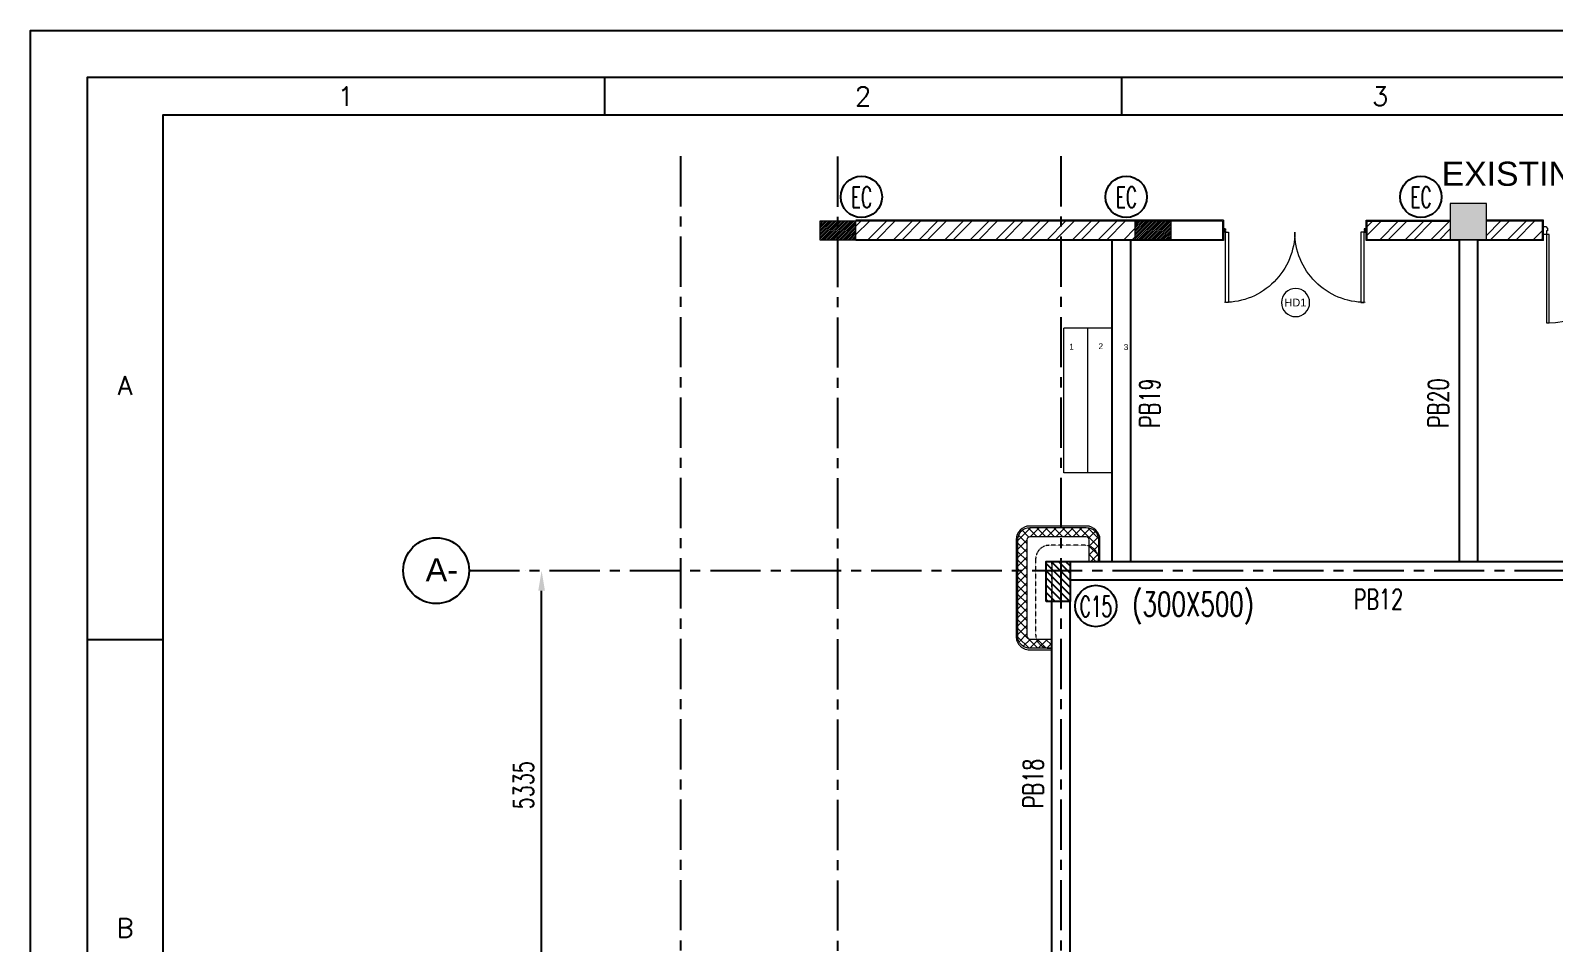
# Model space of a CAD drawing. Header units: millimetres. Extents: x 2659630 to 6742168, y -2425387 to -732288.
# Drawn here: x 3239620 to 3258573, y -1188981 to -1177630 of the extents above; entities that cross this region are included whole.
import ezdxf
from ezdxf.enums import TextEntityAlignment as Align

# ---------------------------------------------------------------- set-up
doc = ezdxf.new("R2010")
doc.units = ezdxf.units.MM
doc.header["$PDMODE"] = 35
doc.header["$PDSIZE"] = -25
doc.linetypes.add('CENTER', pattern=[2, 1.25, -0.25, 0.25, -0.25])
doc.linetypes.add('Overhead', pattern=[3.96875, 2.38125, -1.5875])
for name, color, linetype, lineweight in [('A-ANNO-DIMS', 211, 'Continuous', 9), ('A-DETL-THIN', 151, 'Continuous', 18), ('A-DOOR', 31, 'Continuous', 18), ('A-DOOR-FRAM', 31, 'Continuous', 18), ('A-DOOR-IDEN', 31, 'Continuous', 9), ('A-FLOR-OVHD', 1, 'Overhead', 18), ('A-GENM', 13, 'Continuous', 18), ('A-hatch', 253, 'Continuous', 0), ('A-PLASTER', 50, 'Continuous', 0), ('A-RCC', 2, 'Continuous', 0), ('A-STAIRS', 31, 'Continuous', 18), ('A-WALL', 113, 'Continuous', 9), ('A-WALL-PATT', 111, 'Continuous', 0), ('licensing text', 7, 'Continuous', 5)]:
    doc.layers.add(name, color=color, linetype=linetype, lineweight=lineweight)
for name, color, linetype in [('A-TEXT-0', 7, 'Continuous'), ('PNA', 8, 'Continuous'), ('S-BEAM NO', 3, 'Continuous'), ('S-BEAM OUTER', 4, 'Continuous'), ('S-COLUMN', 1, 'Continuous'), ('S-COLUMN CIRCLE', 9, 'Continuous'), ('S-COLUMN HATCH', 8, 'Continuous'), ('S-COLUMN NO', 2, 'Continuous'), ('S-COLUMN SIZES', 2, 'Continuous'), ('S-DIM-1', 5, 'Continuous'), ('S-GRIDE CIRCLE', 8, 'Continuous'), ('S-GRIDE LINE', 8, 'CENTER'), ('S-GRIDE NO', 1, 'Continuous')]:
    doc.layers.add(name, color=color, linetype=linetype)
doc.layers.get('A-ANNO-DIMS').off()
doc.styles.add('Arial', font='arial.ttf', dxfattribs={"height": 123})
doc.styles.add('Arial_1', font='arial.ttf', dxfattribs={"height": 98.35329341317356})
doc.styles.add('Arial_4', font='arial.ttf', dxfattribs={"height": 73.76497005988024})
doc.styles.add('ROMANS', font='r.shx', dxfattribs={"width": 0.7})
doc.dimstyles.new('dim100', dxfattribs={"dimtxt": 250, "dimasz": 250, "dimexe": 200, "dimexo": 200, "dimgap": 100, "dimtad": 1, "dimdec": 0, "dimrnd": 1, "dimzin": 0, "dimdsep": 46, "dimtxsty": 'ROMANS', "dimcen": 0, "dimclrd": 5, "dimclre": 5, "dimclrt": 4, "dimadec": 0, "dimazin": 0, "dimtfac": 1, "dimtdec": 0, "dimtix": 1, "dimtofl": 0, "dimtmove": 2, "dimatfit": 3, "dimfxl": 1, "dimtolj": 1, "dimtzin": 0, "dimlwd": -1, "dimlwe": -1, "dimarcsym": 0})
pattern_1 = [(45, (3083080.763863878, -1353866.701812131), (-159.0990257669732, 159.0990257669732), []), (45, (3083186.829880878, -1353866.701812131), (-159.0990257669732, 159.0990257669732), [])]

# ---------------------------------------------------------------- blocks, each defined once
blk = doc.blocks.new('A$C649E5817')
at = {"layer": 'A-DOOR-FRAM'}
for p, q in [((0.0005058711394667625, 1190.020785956323), (12.02437509284937, 1190.038768510567)), ((0.1837878702499438, 1110.020970598329), (0.0005058711394667625, 1190.020785956323)), ((12.00941939614131, 1200.038757326925), (40.00938808193314, 1200.080633277656)), ((12.02437509284937, 1190.038768510567), (12.00941939614131, 1200.038757326925)), ((40.00938808193314, 1200.080633277656), (60.04675495636184, 1175.110572630161)), ((60.09162204645691, 1145.110606181115), (50.09163323009852, 1145.095650484407)), ((50.09163323009852, 1145.095650484407), (50.15893386522657, 1100.095700810838)), ((60.04675495636184, 1175.110572630161), (60.09162204645691, 1145.110606181115)), ((1159.945948484557, 1199.819201007602), (1140.02320568345, 1174.757590538997)), ((1140.02320568345, 1174.757590538997), (1140.115800005733, 1144.757733434468)), ((1140.115800005733, 1144.757733434468), (1150.115752373909, 1144.788598208572)), ((1150.115752373909, 1144.788598208572), (1150.254643857334, 1099.788812551793)), ((1187.945815115469, 1199.905622375081), (1159.945948484557, 1199.819201007602)), ((1187.976679889543, 1189.905670006905), (1187.945815115469, 1199.905622375081)), ((1200.000505286385, 1189.942781449121), (1187.976679889543, 1189.905670006905)), ((1200.183787285496, 1109.942966091156), (1200.000505286385, 1189.942781449121)), ((12.14402066636831, 1110.038857979758), (0.1837878702499438, 1110.020970598329)), ((12.15897636307636, 1100.0388691634), (12.14402066636831, 1110.038857979758)), ((50.15893386522657, 1100.095700810838), (12.15897636307636, 1100.0388691634)), ((1150.254643857334, 1099.788812551793), (1188.254462856392, 1099.906098693347)), ((1188.223598082317, 1109.906051061524), (1200.183787285496, 1109.942966091156)), ((1188.254462856392, 1099.906098693347), (1188.223598082317, 1109.906051061524))]:
    blk.add_line(p, q, dxfattribs=at)
blk.add_lwpolyline([(84.0297396221431, 1100.095700810838), (50.15893386522657, 1100.095700810838), (50.15893386522657, -5.198680446483195e-05), (84.0297396221431, -5.198680446483195e-05)], close=True, dxfattribs=at)
blk.add_arc((50.15893386522657, 1100.095700810838), 1100.095752797656, 270, 359.9840164800158, dxfattribs=at)
blk = doc.blocks.new('DOOR D9-1800X2500-PLN')
at = {"layer": 'A-DOOR'}
for p, q in [((11.9993177378783, 39.99970426291111, 8.664394364222292e-09), (12.00677708993317, 24.99970611758181, 8.664394364222292e-09)), ((12.01174999139039, 14.99970735411625, 8.664394364222292e-09), (12.01920934353257, -0.0002907912130467594, 8.664394364222292e-09)), ((12.01920934353257, 0.01260286328033544, 8.664394364222292e-09), (37.01920625238563, 0.0001706097973510623, 8.664394364222292e-09)), ((22.02666745908209, 15.00762810718152, 8.664394364222292e-09), (12.02666869558743, 15.01260100860964, 8.664394364222292e-09)), ((12.03164159704465, 25.01259977210429, 8.664394364222292e-09), (22.03164036048111, 25.00762687070528, 8.664394364222292e-09)), ((37.03909785792348, 40.0001656638924, 8.664394364222292e-09), (12.03910094912862, 40.01259791740449, 8.664394364222292e-09)), ((14.02020367645309, 2.011608035711106, 8.664394364222292e-09), (14.0256738679891, 13.01160667554359, 8.664394364222292e-09)), ((22.0202026872721, 2.007629714586074, 8.664394364222292e-09), (14.02020367645309, 2.011608035711106, 8.664394364222292e-09)), ((14.0256738679891, 13.01160667554359, 8.664394364222292e-09), (22.02567287886632, 13.00762835447676, 8.664394364222292e-09)), ((14.03263592996518, 27.01160494456417, 8.664394364222292e-09), (14.03810612150119, 38.01160358439665, 8.664394364222292e-09)), ((22.03263494078419, 27.00762662341003, 8.664394364222292e-09), (14.03263592996518, 27.01160494456417, 8.664394364222292e-09)), ((14.03810612150119, 38.01160358439665, 8.664394364222292e-09), (22.0381051323202, 38.00762526327162, 8.664394364222292e-09)), ((22.02567287886632, 13.00762835447676, 8.664394364222292e-09), (22.0202026872721, 2.007629714586074, 8.664394364222292e-09)), ((22.03164036048111, 25.00762687070528, 8.664394364222292e-09), (22.02666745908209, 15.00762810718152, 8.664394364222292e-09)), ((22.0381051323202, 38.00762526327162, 8.664394364222292e-09), (22.03263494078419, 27.00762662341003, 8.664394364222292e-09)), ((24.0241807612183, 10.00663414516021, 8.664394364222292e-09), (24.03412656401633, 30.00663167220773, 8.664394364222292e-09)), ((30.02418001933256, 10.00365040433826, 8.664394364222292e-09), (24.0241807612183, 10.00663414516021, 8.664394364222292e-09)), ((24.03412656401633, 30.00663167220773, 8.664394364222292e-09), (30.03412582213059, 30.00364793135668, 8.664394364222292e-09)), ((25.68830918543972, 5.887279835587833, 8.664394364222292e-09), (25.68936270766426, 8.005805819178931, 8.664394364222292e-09)), ((25.68936270766426, 8.005805819178931, 8.664394364222292e-09), (34.52318488279707, 8.001412845973391, 8.664394364222292e-09)), ((25.70129767101025, 32.00580285163596, 8.664394364222292e-09), (25.70235119323479, 34.12432883522706, 8.664394364222292e-09)), ((34.53511984596844, 32.00140987843042, 8.664394364222292e-09), (25.70129767101025, 32.00580285163596, 8.664394364222292e-09)), ((27.7396979155892, 3.504785651137354, 8.664394364222292e-09), (26.94534176186426, 3.50518067664234, 8.664394364222292e-09)), ((26.96175233650138, 36.50517659628531, 8.664394364222292e-09), (27.75610849028453, 36.50478157075122, 8.664394364222292e-09)), ((27.73895198039827, 2.004785836616065, 8.664394364222292e-09), (27.7396979155892, 3.504785651137354, 8.664394364222292e-09)), ((34.52020114194602, 2.001413587859133, 8.664394364222292e-09), (27.73895198039827, 2.004785836616065, 8.664394364222292e-09)), ((27.75610849028453, 36.50478157075122, 8.664394364222292e-09), (27.75685442547547, 38.00478138530161, 8.664394364222292e-09)), ((27.75685442547547, 38.00478138530161, 8.664394364222292e-09), (34.53810358681949, 38.00140913654468, 8.664394364222292e-09)), ((30.03412582213059, 30.00364793135668, 8.664394364222292e-09), (30.02418001933256, 10.00365040433826, 8.664394364222292e-09)), ((32.02417977206642, 10.00265582403517, 8.664394364222292e-09), (32.03412557486445, 30.0026533510827, 8.664394364222292e-09)), ((34.52417946295463, 10.00141259867814, 8.664394364222292e-09), (32.02417977206642, 10.00265582403517, 8.664394364222292e-09)), ((32.03412557486445, 30.0026533510827, 8.664394364222292e-09), (34.53412526569446, 30.00141012572567, 8.664394364222292e-09)), ((34.52318488279707, 8.001412845973391, 8.664394364222292e-09), (34.52020114194602, 2.001413587859133, 8.664394364222292e-09)), ((34.52666591361049, 15.00141198045458, 8.664394364222292e-09), (34.52417946295463, 10.00141259867814, 8.664394364222292e-09)), ((37.02666560452781, 15.00016875509755, 8.664394364222292e-09), (34.52666591361049, 15.00141198045458, 8.664394364222292e-09)), ((34.53412526569446, 30.00141012572567, 8.664394364222292e-09), (34.5316388150095, 25.00141074397834, 8.664394364222292e-09)), ((34.5316388150095, 25.00141074397834, 8.664394364222292e-09), (37.03163850586861, 25.00016751862131, 8.664394364222292e-09)), ((34.53810358681949, 38.00140913654468, 8.664394364222292e-09), (34.53511984596844, 32.00140987843042, 8.664394364222292e-09)), ((37.01920625238563, 0.0001706097973510623, 8.664394364222292e-09), (37.02666560452781, 15.00016875509755, 8.664394364222292e-09)), ((37.03163850586861, 25.00016751862131, 8.664394364222292e-09), (37.03909785792348, 40.0001656638924, 8.664394364222292e-09)), ((1763.021598934632, 40.00010571128223, 7.991541642305387e-09), (1788.021595843427, 40.01253796479432, 7.991541642305387e-09)), ((1763.029058286687, 25.00010756601114, 7.991541642305387e-09), (1763.021598934632, 40.00010571128223, 7.991541642305387e-09)), ((1765.529057977546, 25.00135079136817, 7.991541642305387e-09), (1763.029058286687, 25.00010756601114, 7.991541642305387e-09)), ((1763.034031188028, 15.00010880248738, 7.991541642305387e-09), (1765.534030878945, 15.0013520278444, 7.991541642305387e-09)), ((1763.04149054017, 0.000110657187178731, 7.991541642305387e-09), (1763.034031188028, 15.00010880248738, 7.991541642305387e-09)), ((1788.041487449023, 0.01254291067016311, 7.991541642305387e-09), (1763.04149054017, 0.000110657187178731, 7.991541642305387e-09)), ((1772.303842367081, 38.00472143269144, 7.991541642305387e-09), (1765.522593205736, 38.00134918393451, 7.991541642305387e-09)), ((1765.522593205736, 38.00134918393451, 7.991541642305387e-09), (1765.525576946588, 32.00134992582025, 7.991541642305387e-09)), ((1765.525576946588, 32.00134992582025, 7.991541642305387e-09), (1774.359399121546, 32.00574289902579, 7.991541642305387e-09)), ((1768.026571217692, 30.00259339847253, 7.991541642305387e-09), (1765.526571526862, 30.0013501731155, 7.991541642305387e-09)), ((1765.526571526862, 30.0013501731155, 7.991541642305387e-09), (1765.529057977546, 25.00135079136817, 7.991541642305387e-09)), ((1765.534030878945, 15.0013520278444, 7.991541642305387e-09), (1765.536517329601, 10.00135264606797, 7.991541642305387e-09)), ((1765.536517329601, 10.00135264606797, 7.991541642305387e-09), (1768.03651702049, 10.002595871425, 7.991541642305387e-09)), ((1774.371334084892, 8.005745866568759, 7.991541642305387e-09), (1765.537511909759, 8.001352893363219, 7.991541642305387e-09)), ((1765.537511909759, 8.001352893363219, 7.991541642305387e-09), (1765.54049565061, 2.001353635248961, 7.991541642305387e-09)), ((1765.54049565061, 2.001353635248961, 7.991541642305387e-09), (1772.321744812158, 2.004725884005893, 7.991541642305387e-09)), ((1768.03651702049, 10.002595871425, 7.991541642305387e-09), (1768.026571217692, 30.00259339847253, 7.991541642305387e-09)), ((1776.02657022854, 30.00657171959756, 7.991541642305387e-09), (1770.026570970425, 30.00358797874651, 7.991541642305387e-09)), ((1770.026570970425, 30.00358797874651, 7.991541642305387e-09), (1770.036516773223, 10.00359045172809, 7.991541642305387e-09)), ((1770.036516773223, 10.00359045172809, 7.991541642305387e-09), (1776.036516031338, 10.00657419255003, 7.991541642305387e-09)), ((1772.304588302271, 36.50472161814105, 7.991541642305387e-09), (1772.303842367081, 38.00472143269144, 7.991541642305387e-09)), ((1773.098944456055, 36.50511664367514, 7.991541642305387e-09), (1772.304588302271, 36.50472161814105, 7.991541642305387e-09)), ((1772.320998876967, 3.504725698527182, 7.991541642305387e-09), (1773.115355030692, 3.505120724032167, 7.991541642305387e-09)), ((1772.321744812158, 2.004725884005893, 7.991541642305387e-09), (1772.320998876967, 3.504725698527182, 7.991541642305387e-09)), ((1774.359399121546, 32.00574289902579, 7.991541642305387e-09), (1774.358345599321, 34.12426888261689, 7.991541642305387e-09)), ((1774.372387607116, 5.887219882977661, 7.991541642305387e-09), (1774.371334084892, 8.005745866568759, 7.991541642305387e-09)), ((1776.036516031338, 10.00657419255003, 7.991541642305387e-09), (1776.02657022854, 30.00657171959756, 7.991541642305387e-09)), ((1786.022590671055, 38.01154363178648, 7.991541642305387e-09), (1778.022591660236, 38.00756531066145, 7.991541642305387e-09)), ((1778.022591660236, 38.00756531066145, 7.991541642305387e-09), (1778.028061851772, 27.00756667079986, 7.991541642305387e-09)), ((1778.028061851772, 27.00756667079986, 7.991541642305387e-09), (1786.028060862591, 27.011544991954, 7.991541642305387e-09)), ((1788.029055195511, 25.01253981949412, 7.991541642305387e-09), (1778.029056432075, 25.00756691809511, 7.991541642305387e-09)), ((1778.029056432075, 25.00756691809511, 7.991541642305387e-09), (1778.034029333474, 15.00756815457135, 7.991541642305387e-09)), ((1778.034029333474, 15.00756815457135, 7.991541642305387e-09), (1788.034028096969, 15.01254105599946, 7.991541642305387e-09)), ((1786.035022924567, 13.01154672293342, 7.991541642305387e-09), (1778.03502391369, 13.00756840186659, 7.991541642305387e-09)), ((1778.03502391369, 13.00756840186659, 7.991541642305387e-09), (1778.040494105284, 2.007569761975901, 7.991541642305387e-09)), ((1778.040494105284, 2.007569761975901, 7.991541642305387e-09), (1786.040493116103, 2.011548083100934, 7.991541642305387e-09)), ((1786.028060862591, 27.011544991954, 7.991541642305387e-09), (1786.022590671055, 38.01154363178648, 7.991541642305387e-09)), ((1786.040493116103, 2.011548083100934, 7.991541642305387e-09), (1786.035022924567, 13.01154672293342, 7.991541642305387e-09)), ((1788.048946801166, 14.99964740150608, 7.991541642305387e-09), (1788.041487449023, -0.0003507438232190907, 7.991541642305387e-09)), ((1788.061379054678, 39.99964431030094, 7.991541642305387e-09), (1788.053919702623, 24.99964616497164, 7.991541642305387e-09))]:
    blk.add_line(p, q, dxfattribs=at)
for points, elevation in [([(76.64277656149352, 40.0452803390217), (76.64277656149352, 915.0253705765645), (37.03912029298954, 915.0253705765645), (37.03912029298954, 40.0452803390217)], 8.664394364222292e-09), ([(1723.417920231062, 40.04522038641153), (1723.417920231062, 915.0253106239543), (1763.021576499566, 915.0253106239543), (1763.021576499566, 40.04522038641153)], 7.991541642305387e-09)]:
    blk.add_lwpolyline(points, close=True, dxfattribs=dict(at, elevation=elevation))
for centre, radius, start, end in [((25.03912029298954, 40.04528033910901), 874.9800902375383, 359.997015564182, 90), ((1774.999298394076, 40.04528033910901), 874.9800902375383, 90, 180.002984435818), ((25.00909897327074, 4.006143613019958, 8.664394364222292e-09), 2.000000000000064, 70.1471831666576, 345.4939951868713), ((25.02501225774176, 36.0061396563251, 8.664394364222292e-09), 1.99999999999998, 14.44901955771611, 289.7958315765032), ((1775.035684534814, 36.00607970371493, 7.991541642305387e-09), 1.99999999999998, 250.2041684219278, 165.5509804422839), ((1775.051597819285, 4.006083660409786, 7.991541642305387e-09), 2.000000000000064, 194.5060048131287, 109.852816831774)]:
    blk.add_arc(centre, radius, start, end, dxfattribs=at)
blk = doc.blocks.new('M_Door Tag_Mahindra_2_0mm_2 - M_Door Tag_Mahindra 2-3264029-GROUND FLOOR PLAN-01')
at = {"layer": 'A-DOOR-IDEN'}
blk.add_circle((0, 0), 3.500000000000003, dxfattribs=at)
blk = doc.blocks.new('A1_SHEET.')
at = {"flags": 128}
blk.add_lwpolyline([(0, 0), (0, 594), (841, 594), (841, 0)], close=True, dxfattribs=at)
at = {"layer": 'PNA'}
for p, q in [((75.91666666665695, 587.8037093663079), (75.91666666665695, 582.8037093663079)), ((144.3333333333285, 587.8037093663079), (144.3333333333285, 582.8037093663079)), ((7.499999999985447, 513.4462906337103), (17.49999999998545, 513.4462906337103))]:
    blk.add_line(p, q, dxfattribs=at)
at = {"layer": 'PNA', "color": 1}
for points in [[(7.499999999985447, 6.196290633690296), (833.5000000000147, 6.196290633690296), (833.5000000000147, 587.8037093663079), (7.499999999985447, 587.8037093663079)], [(17.49999999998545, 11.19629063369029), (828.5000000000146, 11.19629063369029), (828.5000000000146, 582.8037093663079), (17.49999999998545, 582.8037093663079)]]:
    blk.add_lwpolyline(points, close=True, dxfattribs=at)
at = {"layer": 'PNA', "style": 'ROMANS'}
for s, p in [('1', (41.71666666661622, 585.3037093663078)), ('2', (110.1333333332877, 585.3037093663078)), ('3', (178.5499999999592, 585.3037093663078)), ('A', (12.49999999998545, 547.0537093663041)), ('B', (12.49999999998545, 475.3037093663007))]:
    blk.add_text(s, height=2.499999999999994, dxfattribs=at).set_placement(p, align=Align.MIDDLE)
blk = doc.blocks.new('A$C2D2C472C')
at = {"layer": 'A-WALL-PATT'}
h = blk.add_hatch(dxfattribs=at)
h.set_pattern_fill('ANSI37', color=256, scale=600, style=0)
h.set_pattern_definition([(45, (-102930.4976328127, -114895.0412800389), (-53.03300858899107, 53.03300858899107), []), (135, (-102930.4976328127, -114895.0412800389), (-53.03300858899107, -53.03300858899106), [])])
edge = h.paths.add_edge_path()
edge.add_line((944.9995019281778, 1920.086653618404), (945.0008851355669, 2189.884832272088))
edge.add_arc((910.0008851359307, 2189.884989272134), 34.99999999998833, 359.9997429874282, 449.9997132388004)
edge.add_line((910.0010603083792, 2224.884989271683), (206.5573315929068, 2224.905706588062))
edge.add_arc((206.3435287130415, 2190.119336553427), 34.78702706265661, 89.64785493841943, 180.3515355871881)
edge.add_line((171.5571564060956, 2189.90590370784), (171.5104949169763, 989.9413756946597))
edge.add_arc((206.436017342523, 989.8668982434319), 34.92560183573225, 179.8778189455847, 270.1221930522632)
edge.add_line((206.5105021072231, 954.9413758334849), (479.9996885845903, 954.8601867418038))
edge.add_line((479.9996885845903, 954.8601867418038), (480.0000001211592, 839.860185584781))
edge.add_line((480.0000001211592, 839.860185584781), (206.5104973261623, 839.9413757038274))
edge.add_arc((206.4964083629893, 989.9011490803969), 149.9597740384099, 192.8758880656439, 270.00538303110875, ccw=False)
edge.add_line((60.30736402368348, 956.4841302904388), (60.0000001211738, 2189.906551396358))
edge.add_arc((204.1890972755355, 2195.622790524605), 144.3023600914457, 89.0594131363834, 182.2702476428867, ccw=False)
edge.add_arc((117.0175473045965, -14981488.51647655), 14983828.42245068, 89.99696775482101, 89.99965761188861, ccw=False)
edge.add_arc((909.9946922726667, 2189.870040024718), 150.0149508471489, 45.00209331497581, 89.99734813771352, ccw=False)
edge.add_arc((910.01583289064, 2189.891182187523), 149.9850524061101, -0.0026534085425282683, 45.00209331497041, ccw=False)
edge.add_line((1060.000885135916, 2189.884236272439), (1059.999510428475, 1919.979855106591))
edge.add_line((1059.999510428475, 1919.979855106591), (944.9995019281778, 1920.086653618404))
at = {"layer": 'A-DETL-THIN'}
for p, q in [((480.0000001211592, 1919.979955135757), (480.0000001211592, 1470.080902119953)), ((710.0000001211592, 1919.979855106591), (480.0000001211592, 1919.979955135757))]:
    blk.add_line(p, q, dxfattribs=at)
at = {"layer": 'A-FLOR-OVHD'}
blk.add_lwpolyline([(1060.015039278995, 1919.979955135757, 0.4573553732653892), (889.9995013178414, 2119.980286205158), (449.9996685099031, 2119.973406029894, 0.4142135623730199), (279.9996685099031, 1949.973406029894), (279.9996685099031, 1009.833727096237, 0.4142135623730199), (449.9996685099031, 839.8337270962365), (480.0000001211592, 839.860185584781), (480.0000001211592, 1919.979955135757), (1060.015039278995, 1919.979955135757)], format="xyb", close=True, dxfattribs=at)
at = {"layer": 'A-GENM'}
for centre, radius, start, end in [((206.5571564055426, 2189.905706589925, -2.762502891338284e-08), 169.9999999999744, 89.99971323877656, 179.9996773135824), ((206.5467242484883, 989.8615372594359, -2.762502891338284e-08), 170.0000000001621, 179.9997132120961, 192.8568556227206), ((206.5467242484883, 989.8615372594359, -2.762502891338284e-08), 170.0000000001625, 192.8568562060331, 205.7139980939878), ((206.5467242484883, 989.8615372594359, -2.762502891338284e-08), 170.0000000001625, 205.7139991560489, 218.5711406565557), ((206.5467242484883, 989.8615372594359, -2.762502891338284e-08), 170.0000000001626, 218.5711444577068, 231.4282852556994), ((206.5467242484883, 989.8615372594359, -2.762502891338284e-08), 170.0000000001625, 231.4282863473983, 244.2854281885292), ((206.5467242484883, 989.8615372594359, -2.762502891338284e-08), 170.0000000001627, 244.2854285476412, 269.9997141992719)]:
    blk.add_arc(centre, radius, start, end, dxfattribs=at)
at = {"layer": 'A-PLASTER'}
for p, q in [((910.0017360480997, 2359.885395422127, -2.762502891338284e-08), (206.5580073158635, 2359.90570658783, -2.762502891338284e-08)), ((36.55692833581998, 2189.906664038426, -2.762502891338284e-08), (36.54672009665228, 989.8623881688254, -2.762502891338284e-08)), ((1079.999501315979, 1919.979855106591), (1080.000885134054, 2189.884135680288, -2.762502891338284e-08)), ((206.5458762606868, 819.9414255178854, -2.762502891338284e-08), (480.0000001226144, 819.9412260005774, -2.762502891338284e-08))]:
    blk.add_line(p, q, dxfattribs=at)
for centre, radius, start, end in [((206.5109611537046, 2189.98556824922, -2.762502891338284e-08), 169.9999999999743, 90, 179.9999640931486), ((910.0008851359162, 2189.884990713108, -2.762502891338284e-08), 169.9999999999609, 359.9997426539467, 89.99971323877656), ((206.5104903323372, 989.941375704002, -2.762502891338284e-08), 170.0000000001521, 180, 192.8571423899843), ((206.5104903323372, 989.941375704002, -2.762502891338284e-08), 170.0000000001525, 192.8571429953589, 205.7142848382652), ((206.5104903323372, 989.941375704002, -2.762502891338284e-08), 170.0000000001525, 205.7142859913077, 218.571427457844), ((206.5104903323372, 989.941375704002, -2.762502891338284e-08), 170.0000000001527, 218.5714312821734, 231.4285719809424), ((206.5104903323372, 989.941375704002, -2.762502891338284e-08), 170.0000000001525, 231.4285730814951, 244.2857149782696), ((206.5104903323372, 989.941375704002, -2.762502891338284e-08), 170.0000000001525, 244.2857153780311, 270.0000009705005)]:
    blk.add_arc(centre, radius, start, end, dxfattribs=at)
at = {"layer": 'A-WALL'}
blk.add_lwpolyline([(944.9995019281778, 1920.086653618404), (945.0008851355669, 2189.884832272088, 0.4142134102995745), (910.0010603083792, 2224.884989271683), (206.5573315929068, 2224.905706588062, 0.4178153354241026), (171.5571564060956, 2189.90590370784), (171.5104949169763, 989.9413756946597, 0.415463343301321), (206.5105021072231, 954.9413758334849), (479.9996885845903, 954.8601867418038), (480.0000001211592, 839.860185584781), (206.5104973261623, 839.9413757038274, -0.3498496930690036), (60.30736402368348, 956.4841302904388), (60.0000001211738, 2189.906551396358, -0.4307240834562548), (206.55790714467, 2339.905706588033, -1.173671556007594e-05), (910.0016355238768, 2339.884990711187, -0.1988908435200889), (1016.067405691763, 2295.950504510794, -0.1989338984303118), (1060.000885135916, 2189.884236272439), (1059.999510428475, 1919.979855106591)], format="xyb", close=True, dxfattribs=at)
blk = doc.blocks.new('*D2189')
at = {"layer": 'Defpoints', "color": 0, "ltscale": 1200}
for p in [(3245976.492739753, -1184345.328021167), (3245976.492739753, -1184345.328021167), (3245976.492739753, -1189680.329963232)]:
    blk.add_point(p, dxfattribs=at)
at = {"layer": 'S-DIM-1', "color": 5, "ltscale": 2500}
for p, q in [((3245776.492739753, -1184345.328021167), (3245776.492739753, -1184345.328021167)), ((3245976.492739753, -1189430.329963232), (3245976.492739753, -1184595.328021167)), ((3245776.492739753, -1189680.329963232), (3245776.492739753, -1189680.329963232))]:
    blk.add_line(p, q, dxfattribs=at)
at = {"layer": 'S-DIM-1', "color": 5, "ltscale": 1200}
for points in [[(3246018.159406419, -1184595.328021167), (3245934.826073086, -1184595.328021167), (3245976.492739753, -1184345.328021167)], [(3245934.826073086, -1189430.329963232), (3246018.159406419, -1189430.329963232), (3245976.492739753, -1189680.329963232)]]:
    blk.add_solid(points, dxfattribs=at)
at = {"layer": 'S-DIM-1', "color": 4, "ltscale": 1200, "insert": (3245751.492739753, -1187012.8289922), "char_height": 250, "attachment_point": 5, "rotation": 90, "style": 'ROMANS'}
blk.add_mtext('\\A1;5335', dxfattribs=at)

msp = doc.modelspace()

# ---------------------------------------------------------------- hatches: boundary and pattern name
at = {"layer": 'A-hatch', "true_color": 0x939598}
h = msp.add_hatch(dxfattribs=at)
h.set_pattern_fill('ANSI31', color=252, scale=5, angle=359.9997011708711)
h.set_pattern_definition([(44.99970117087114, (-5069999.284016864, -3291575.692956242), (-11.22526160494056, 11.22537869742697), [])])
h.paths.add_polyline_path([(3249435.465201263, -1180230.593576225), (3249885.465201274, -1180230.591459662), (3249885.466401049, -1180000.553263664), (3249435.466401064, -1180000.550916674)])
h = msp.add_hatch(dxfattribs=at)
h.set_pattern_fill('ANSI31', color=252, scale=5, angle=359.9997011708711)
h.set_pattern_definition([(44.99970117087114, (-5066079.298748642, -3291575.713401129), (-11.22526160494056, 11.22537869742697), [])])
h.paths.add_polyline_path([(3253355.450469485, -1180230.614021112), (3253805.450469497, -1180230.61190455), (3253805.451669271, -1180000.573708551), (3253355.451669286, -1180000.571361562)])
at = {"layer": 'A-WALL-PATT'}
h = msp.add_hatch(dxfattribs=at)
h.set_pattern_fill('ANSI32', color=256, scale=600, angle=360, style=0)
h.set_pattern_definition(pattern_1)
h.paths.add_polyline_path([(3253355.451669454, -1180000.5373577), (3249885.466435868, -1180000.56422336), (3249885.465236053, -1180230.609876647), (3253355.450469276, -1180230.653951919)])
h = msp.add_hatch(dxfattribs=at)
h.set_pattern_fill('ANSI32', color=256, scale=600, angle=360, style=0)
h.set_pattern_definition(pattern_1)
h.paths.add_polyline_path([(3257275.466520588, -1180000.429522239), (3256243.061533918, -1180000.484047249), (3256243.060382643, -1180230.492988775), (3257275.465321033, -1180230.42544869)])
h = msp.add_hatch(dxfattribs=at)
h.set_pattern_fill('ANSI32', color=256, scale=600, angle=360, style=0)
h.set_pattern_definition(pattern_1)
h.paths.add_polyline_path([(3258423.866393383, -1180000.560641913), (3257725.466519834, -1180000.575326939), (3257725.465319846, -1180230.654391113), (3258423.865193417, -1180230.635329999)])
at = {"layer": 'S-COLUMN HATCH', "true_color": 0x939598}
h = msp.add_hatch(dxfattribs=at)
h.set_pattern_fill('ANSI31', color=252, scale=20, angle=270)
h.set_pattern_definition([(314.9999999999999, (2377620.397634699, -4835047.049079479), (44.90128060534576, 44.90128060534576), [])])
h.paths.add_polyline_path([(3252250.539642107, -1184730.325201267), (3252250.539642107, -1184230.326400848), (3252550.541989103, -1184230.326400848), (3252550.541989103, -1184730.325201267)])

# ---------------------------------------------------------------- linework, layer by layer
at = {"layer": 'A-DETL-THIN'}
msp.add_line((3253300.541989104, -1180230.653254479, -2.762502891338284e-08), (3253070.541989104, -1180230.502089951, -2.762502891338284e-08), dxfattribs=at)
at = {"layer": 'A-hatch', "color": 252, "true_color": 0x939598}
for points in [[(3257275.541905039, -1180230.552237693), (3257275.541905039, -1179780.552143644), (3257725.465320366, -1180230.554584293)], [(3257725.465320366, -1180230.554584293), (3257275.541905039, -1179780.552143644), (3257725.465320366, -1179780.554490243)]]:
    msp.add_solid(points, dxfattribs=at)
at = {"layer": 'A-PLASTER'}
for p, q in [((3254455.208214051, -1179988.528843057), (3249885.466294604, -1179988.56422336)), ((3254455.208214051, -1179988.528843057), (3254455.208214053, -1180242.667920891, -1.381251445669142e-08)), ((3256231.060322575, -1180242.493773847), (3256231.061593979, -1179988.484680992, -1.38125144566927e-08)), ((3256231.061593979, -1179988.484680992), (3257275.465287046, -1179988.429522288)), ((3258435.866455971, -1179988.560389589), (3257725.466267514, -1179988.575326942)), ((3258435.865130811, -1180242.639085885), (3258435.866455971, -1179988.560389589)), ((3254455.208214053, -1180242.667920891), (3249885.46508363, -1180242.609876646)), ((3257373.598693676, -1180242.419028816), (3256231.060322575, -1180242.493773847)), ((3258435.865130811, -1180242.639085885), (3257627.598773687, -1180242.656499605))]:
    msp.add_line(p, q, dxfattribs=at)
at = {"layer": 'A-RCC'}
for p, q in [((3257275.46766737, -1179780.552143256), (3257275.465320365, -1180230.553606485)), ((3257725.467667363, -1179780.554490255), (3257275.46766737, -1179780.552143256)), ((3257725.465320359, -1180230.555953485), (3257725.467667363, -1179780.554490255)), ((3249435.45166951, -1180000.516912736), (3249435.450469933, -1180230.516912733)), ((3249885.451669506, -1180000.519259736), (3249435.45166951, -1180000.516912736)), ((3249435.466436136, -1180000.511347366), (3249435.465236559, -1180230.511347362)), ((3249885.466436132, -1180000.513694366), (3249435.466436136, -1180000.511347366)), ((3249885.450469929, -1180230.519259732), (3249885.451669506, -1180000.519259736)), ((3249885.465236555, -1180230.513694362), (3249885.466436132, -1180000.513694366)), ((3253355.451669454, -1180000.5373577), (3253355.450469884, -1180230.537357697)), ((3253805.451669446, -1180000.539704699), (3253355.451669454, -1180000.5373577)), ((3253805.450469877, -1180230.539704696), (3253805.451669446, -1180000.539704699)), ((3249435.450469933, -1180230.516912733), (3249885.450469929, -1180230.519259732)), ((3249435.465236559, -1180230.511347362), (3249885.465236555, -1180230.513694362)), ((3253355.450469884, -1180230.537357697), (3253805.450469877, -1180230.539704696)), ((3257275.465068637, -1180230.544870837), (3257725.465068634, -1180230.547217835)), ((3257725.465320359, -1180230.555953485), (3257275.465320365, -1180230.553606485))]:
    msp.add_line(p, q, dxfattribs=at)
at = {"layer": 'A-STAIRS'}
for p, q in [((3253069.565300914, -1181330.501758975, -2.762502891338284e-08), (3252469.565300936, -1181330.496183529, -2.762502891338284e-08)), ((3252470.524007419, -1183130.494468544, -2.762502891338284e-08), (3252470.546870744, -1181330.496514505, -2.762502891338284e-08)), ((3252770.524007395, -1183130.498279102, -2.762502891338284e-08), (3252770.546870746, -1181330.498279393, -2.762502891338284e-08)), ((3253070.524007371, -1183130.502089661, -2.762502891338284e-08), (3253070.546870722, -1181330.502089951, -2.762502891338284e-08)), ((3253071.821136245, -1183130.501758685, -2.762502891338284e-08), (3252471.821136293, -1183130.494137568, -2.762502891338284e-08))]:
    msp.add_line(p, q, dxfattribs=at)
at = {"layer": 'A-WALL', "color": 1}
msp.add_line((3249885.465236052, -1180230.609876646), (3249885.466387576, -1180000.551224122), dxfattribs=at)
at = {"layer": 'A-WALL'}
for p, q in [((3254443.061533889, -1180000.528937101), (3249885.466387511, -1180000.56422336)), ((3254443.208214051, -1180000.529775568, -1.381251445669142e-08), (3254443.208214052, -1180230.666391032, -1.381251445669142e-08)), ((3256243.060382659, -1180230.489735603, -1.381251445669142e-08), (3256243.061533889, -1180000.489774544, -1.381251445669142e-08)), ((3256243.061533889, -1180000.484047249), (3257275.465920809, -1180000.429522271)), ((3258423.866393383, -1180000.560641913), (3257725.466519834, -1180000.575326939)), ((3258423.865193396, -1180230.639344416), (3258423.866393383, -1180000.560641913)), ((3254443.061533889, -1180230.667766604), (3249885.465236052, -1180230.609876647)), ((3257385.598756267, -1180230.418243744), (3256243.061533889, -1180230.4929887)), ((3258423.865193396, -1180230.639344416), (3257615.598836272, -1180230.656758135))]:
    msp.add_line(p, q, dxfattribs=at)
at = {"layer": 'S-BEAM OUTER', "ltscale": 2500}
for p, q in [((3253070.541989104, -1184218.326400848), (3253070.592487591, -1180242.650333694)), ((3253300.541989104, -1180242.653254481), (3253300.541989104, -1184230.502089951, -2.762502891338284e-08)), ((3257385.598756267, -1180230.418243745), (3257385.577893515, -1184230.522073863)), ((3257615.598836272, -1180230.656758136), (3257615.551026356, -1184230.488318002)), ((3252550.541989103, -1184230.324621439), (3260287.087904258, -1184230.521259721)), ((3252550.541989103, -1184460.426931487), (3260287.087904258, -1184460.520259112)), ((3252320.541989104, -1189295.330786805), (3252320.541989104, -1184730.325201267)), ((3252550.541989103, -1189295.330786805), (3252550.541989103, -1184730.325201267))]:
    msp.add_line(p, q, dxfattribs=at)
at = {"layer": 'S-COLUMN', "color": 1}
msp.add_lwpolyline([(3252250.539642107, -1184730.325201267), (3252250.539642107, -1184230.326400848), (3252550.541989103, -1184230.326400848), (3252550.541989103, -1184730.325201267)], close=True, dxfattribs=at)
at = {"layer": 'S-COLUMN CIRCLE'}
for centre in [(3249953.542592532, -1179698.255454799), (3249953.542592532, -1179698.255454799), (3253247.1773912, -1179698.255454799), (3253247.1773912, -1179698.255454799), (3256911.241358546, -1179698.255454799), (3256911.241358546, -1179698.255454799), (3252868.768811135, -1184784.737775533)]:
    msp.add_circle(centre, 257.1428571428572, dxfattribs=at)
at = {"layer": 'S-GRIDE CIRCLE'}
msp.add_circle((3244665.378657546, -1184345.261009788), 409.8360655737707, dxfattribs=at)
msp.add_circle((3244665.378657546, -1184345.261009788), 409.8360655737707, dxfattribs=at)
msp.add_circle((3244665.378657546, -1184345.261009788), 409.8360655737707, dxfattribs=at)
at = {"layer": 'S-GRIDE LINE', "ltscale": 500}
for p, q in [((3247705.546870722, -1179191.87363067), (3247705.546870722, -1201821.052935621)), ((3249660.546870722, -1201821.052935621), (3249660.546870722, -1179191.87363067)), ((3252435.546870722, -1179191.87363067), (3252435.546870722, -1201821.052935621)), ((3245075.214712685, -1184345.326400848), (3278226.151540625, -1184345.326400848))]:
    msp.add_line(p, q, dxfattribs=at)

# ---------------------------------------------------------------- block references
at = {"layer": 'A-ANNO-DIMS', "xscale": -1, "rotation": 180}
msp.add_blockref('DOOR D9-1800X2500-PLN', (3254443.039262536, -1180095.434830338, -1.381251445669142e-08), dxfattribs=at)
at = {"layer": 'A-ANNO-DIMS'}
msp.add_blockref('A$C649E5817', (3258423.77364712, -1181265.505656014), dxfattribs=at)
at = {"layer": 'A-DOOR-IDEN', "xscale": -49.99999999999997, "yscale": 49.99999999999997, "zscale": 49.99999999999997, "rotation": 328.1314105507045}
msp.add_blockref('M_Door Tag_Mahindra_2_0mm_2 - M_Door Tag_Mahindra 2-3264029-GROUND FLOOR PLAN-01', (3255352.904994647, -1181012.105497321, -1.381251445669142e-08), dxfattribs=at)

# ---------------------------------------------------------------- texts
at = {"layer": 'A-DOOR-IDEN', "insert": (3255350.207035123, -1180962.646625781, -1.381251445669142e-08), "char_height": 98.35329341317359, "width": 208.8000000000003, "attachment_point": 2, "rotation": 0.13141055070453517, "line_spacing_factor": 0.9385317878468563, "style": 'Arial_1'}
msp.add_mtext('HD1', dxfattribs=at)
at = {"layer": 'licensing text', "style": 'Arial'}
msp.add_text('EXISTING STRUCTURE', height=300, rotation=359.9999749804301, dxfattribs=at).set_placement((3257170.426007961, -1179560.797637946))
at = {"layer": 'S-BEAM NO', "style": 'ROMANS', "width": 0.7}
for s, p in [('PB19', (3253539.102438536, -1182262.788141163, -4.282894757401401e-06)), ('PB20', (3257128.24807604, -1182262.788141163, -4.282894757401401e-06)), ('PB18', (3252089.50935995, -1186990.678981868, -4.282894757401401e-06))]:
    msp.add_text(s, height=250.0000166666678, rotation=90, dxfattribs=at).set_placement(p, align=Align.MIDDLE_CENTER)
msp.add_text('PB12', height=250.0000166666678, dxfattribs=at).set_placement((3256382.832140596, -1184701.120102626, -4.282894757401401e-06), align=Align.MIDDLE_CENTER)
at = {"layer": 'S-COLUMN NO', "style": 'ROMANS', "width": 0.6}
for s, p in [('EC', (3249954.911070575, -1179703.785979273, -5.857740542573181e-07)), ('EC', (3249954.911070575, -1179703.785979273, -5.857740542573181e-07)), ('EC', (3253248.545869243, -1179703.785979273, -5.857740542573181e-07)), ('EC', (3253248.545869243, -1179703.785979273, -5.857740542573181e-07)), ('EC', (3256912.609836589, -1179703.785979273, -5.857740542573181e-07)), ('EC', (3256912.609836589, -1179703.785979273, -5.857740542573181e-07)), ('C15', (3252870.137289178, -1184790.268300007, -5.857740542573181e-07))]:
    msp.add_text(s, height=257.1428571428572, dxfattribs=at).set_placement(p, align=Align.MIDDLE_CENTER)
at = {"layer": 'S-COLUMN SIZES', "lineweight": -2, "style": 'ROMANS', "width": 0.7}
msp.add_text('(300X500)', height=300, dxfattribs=at).set_placement((3254079.206674641, -1184761.199344591, 1.758420671744976e-08), align=Align.MIDDLE_CENTER)
at = {"layer": 'S-GRIDE NO', "style": 'Arial'}
msp.add_text('A-', height=287.9194772048407, dxfattribs=at).set_placement((3244534.55392904, -1184478.262892667))

# ---------------------------------------------------------------- dimensions: what is measured, and where the dimension line sits
at = {"layer": 'S-DIM-1', "ltscale": 2500}
dim = msp.add_linear_dim(base=(3245976.492739753, -1184345.328021167), p1=(3245976.492739753, -1189680.329963232), p2=(3245976.492739753, -1184345.328021167), angle=90, dimstyle='dim100', dxfattribs=at)
dim.commit()
dim.dimension.update_dxf_attribs({"geometry": '*D2189', "text_midpoint": (3245751.492739753, -1187012.8289922)})

# ---------------------------------------------------------------- next in the draw order: texts
at = {"layer": 'A-TEXT-0', "color": 7, "char_height": 73.76497005988024, "width": 68.39999999999999, "attachment_point": 3, "rotation": 0.13141055070453198, "line_spacing_factor": 0.9385317878468563, "style": 'Arial_4', "bg_fill": 3, "box_fill_scale": 1.25, "bg_fill_color": 0, "bg_fill_transparency": 0}
for s, insert in [('1', (3252595.907363577, -1181524.942834876, -2.762502891338284e-08)), ('2', (3252958.909904484, -1181517.763530506, -2.762502891338284e-08)), ('3', (3253272.909904484, -1181528.763530506, -2.762502891338284e-08))]:
    msp.add_mtext(s, dxfattribs=dict(at, insert=insert))

# ---------------------------------------------------------------- next in the draw order: block references
at = {"xscale": 94.00879904875153, "yscale": 94.00879904875153, "zscale": 94.00879904875153}
msp.add_blockref('A1_SHEET.', (3239620.141522151, -1233470.768815485), dxfattribs=at)
at = {"layer": 'A-ANNO-DIMS'}
msp.add_blockref('A$C2D2C472C', (3251840.541988982, -1186150.405851736), dxfattribs=at)

doc.saveas('drawing.dxf')
